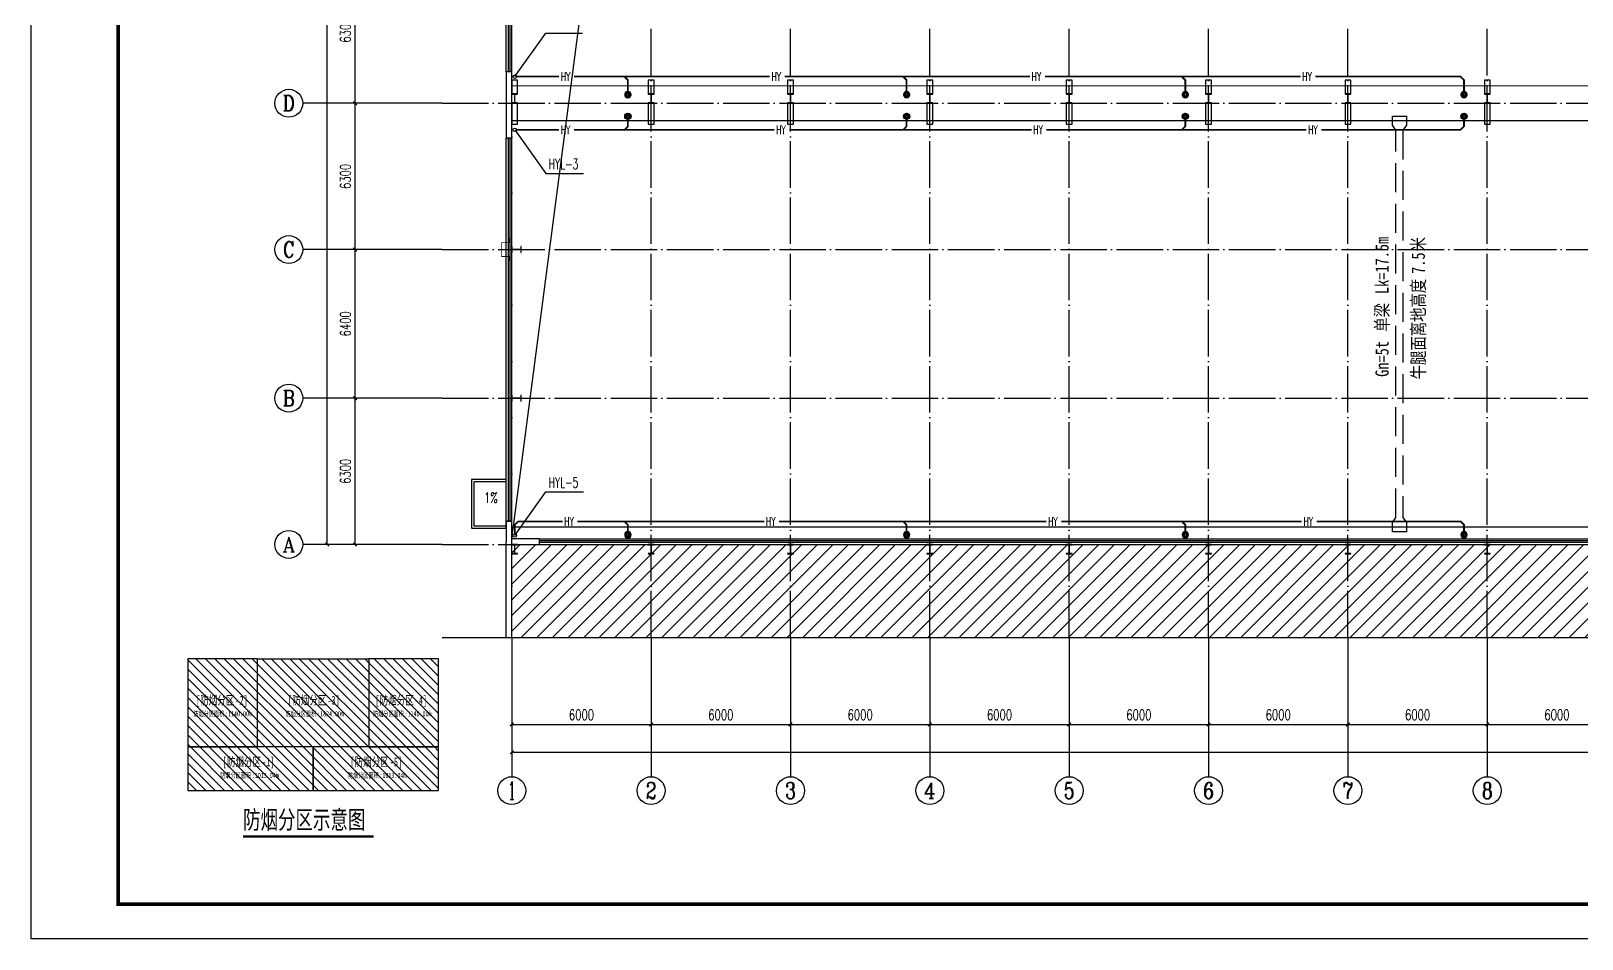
# Model space of a CAD drawing. Extents: x 1635833 to 4277885, y 16914845 to 35313750.
# Drawn here: x 2113224 to 2180002, y 17639164 to 17678264 of the extents above; entities that cross this region are included whole.
import ezdxf
from ezdxf.enums import TextEntityAlignment as Align

# ---------------------------------------------------------------- set-up
doc = ezdxf.new("R2010")
doc.units = 0
doc.header["$LTSCALE"] = 1000
doc.header["$MEASUREMENT"] = 0
doc.linetypes.add('DASH', pattern=[0.35, 0.25, -0.1])
doc.linetypes.add('DOTE', pattern=[2.42, 2, -0.2, 0.02, -0.2])
doc.layers.get('Defpoints').update_dxf_attribs({"color": 250})
for name, color, linetype in [('0 -  屋顶线', 150, 'Continuous'), ('0 - 填充', 251, 'Continuous'), ('00-人防文字', 140, 'Continuous'), ('AXIS_TEXT', 7, 'Continuous'), ('AXIS_外部', 171, 'Continuous'), ('COLUMN', 2, 'Continuous'), ('DIM_SYMB', 165, 'Continuous'), ('DIM_雨水', 3, 'Continuous'), ('DOTE', 8, 'DOTE'), ('PIPE-雨水', 4, 'Continuous'), ('PUB_TEXT', 7, 'Continuous'), ('PUB_WALL', 9, 'Continuous'), ('R-tec-ysd', 1, 'Continuous'), ('TEXT_雨水', 7, 'Continuous'), ('TK', 4, 'Continuous'), ('TWT_TEXT', 7, 'Continuous'), ('VPIPE-雨水', 4, 'Continuous'), ('WALL-PARAPET', 6, 'Continuous'), ('WINDOW', 140, 'Continuous')]:
    doc.layers.add(name, color=color, linetype=linetype)
doc.styles.add('-宋体', font='', dxfattribs={"width": 0.8})
doc.styles.add('_TCH_AXIS', font='COMPLEX', dxfattribs={"bigfont": 'GBCBIG'})
doc.styles.add('_TCH_DIM', font='SIMPLEX', dxfattribs={"bigfont": 'GBCBIG'})
doc.styles.add('_TCH_DIM_T3', font='SIMPLEX', dxfattribs={"width": 0.705882, "bigfont": 'GBCBIG'})
doc.styles.add('_TWT_PIPETEXT', font='COMPLEX', dxfattribs={"width": 0.8, "height": 2.5, "bigfont": 'HZTXT'})
doc.styles.add('_TWT_SERIAL', font='COMPLEX', dxfattribs={"width": 0.8, "height": 3, "bigfont": 'HZTXT'})
doc.styles.add('COMPLEX', font='COMPLEX')
doc.styles.add('HT', font='simhei.ttf', dxfattribs={"width": 0.7})
doc.styles.get('-宋体').set_extended_font_data('SimSun')
doc.dimstyles.new('_TCH_ARCH&&150', dxfattribs={"dimtxt": 446.25, "dimasz": 150, "dimexe": 375, "dimexo": 450, "dimgap": 189.375, "dimtad": 1, "dimdec": 0, "dimzin": 0, "dimdsep": 46, "dimtxsty": '_TCH_DIM_T3', "dimblk": 'ARCHTICK', "dimcen": 0.09, "dimclrt": 7, "dimazin": 2, "dimtfac": 1, "dimtdec": 0, "dimtix": 1, "dimtmove": 2, "dimatfit": 3, "dimfxl": 0, "dimtolj": 1, "dimtzin": 0, "dimarcsym": 0})

# ---------------------------------------------------------------- blocks, each defined once
blk = doc.blocks.new('A$C3ACC4A1C')
at = {"layer": 'COLUMN'}
h = blk.add_hatch(color=256, dxfattribs=at)
h.paths.add_polyline_path([(125, 400), (0, 400), (0, 388), (120, 388), (120, 200), (125, 200)])
h.paths.add_polyline_path([(250, 400), (125, 400), (125, 200), (130, 200), (130, 388), (250, 388)])
h.paths.add_polyline_path([(250, 12), (130, 12), (130, 200), (125, 200), (125, 0), (250, 0)])
h.paths.add_polyline_path([(125, 200), (120, 200), (120, 12), (0, 12), (0, 0), (125, 0)])
blk.add_lwpolyline([(0, 0), (0, 12), (120, 12), (120, 388), (0, 388), (0, 400), (250, 400), (250, 388), (130, 388), (130, 12), (250, 12), (250, 0)], close=True, dxfattribs=at)
blk = doc.blocks.new('ysd')
at = {"layer": 'R-tec-ysd', "lineweight": 25}
for p, q in [((351079, 494502), (351174, 494471)), ((351174, 494452), (351079, 494422)), ((351179, 494489), (351081, 494510)), ((351081, 494414), (351179, 494435)), ((351121, 494579), (351188, 494505)), ((351188, 494419), (351121, 494344)), ((351201, 494518), (351127, 494585)), ((351127, 494339), (351201, 494405)), ((351196, 494625), (351217, 494527)), ((351217, 494396), (351196, 494299)), ((351235, 494532), (351204, 494627)), ((351204, 494297), (351235, 494391)), ((351284, 494627), (351254, 494532)), ((351254, 494391), (351284, 494297)), ((351271, 494527), (351292, 494625)), ((351292, 494299), (351271, 494396)), ((351362, 494585), (351288, 494518)), ((351288, 494405), (351362, 494339)), ((351301, 494505), (351367, 494579)), ((351367, 494344), (351301, 494419)), ((351407, 494510), (351310, 494489)), ((351310, 494435), (351407, 494414)), ((351315, 494471), (351409, 494502)), ((351409, 494422), (351315, 494452))]:
    blk.add_line(p, q, dxfattribs=at)
for radius in [170, 54]:
    blk.add_circle((351244, 494462), radius, dxfattribs=at)
for centre, start, end in [((351170, 494462), 291.63817, 68.36747), ((351180, 494499), 261.63817, 38.36747), ((351180, 494425), 321.63817, 98.36747), ((351207, 494526), 231.63817, 8.36747), ((351207, 494398), 351.63817, 128.36747), ((351244, 494536), 201.63817, 338.36747), ((351244, 494388), 21.63817, 158.36747), ((351281, 494526), 171.63817, 308.36747), ((351281, 494398), 51.63817, 188.36747), ((351308, 494499), 141.63817, 278.36747), ((351308, 494425), 81.63817, 218.36747), ((351318, 494462), 111.63817, 248.36747)]:
    blk.add_arc(centre, 10, start, end, dxfattribs=at)
blk = doc.blocks.new('GeYuanFrame_33122174', base_point=(20.09, 4.53))
at = {"layer": 'TK'}
blk.add_lwpolyline([(20.09, 4.53), (20.09, 598.53), (1071.09, 598.53), (1071.09, 4.53)], close=True, dxfattribs=at)
at = {"layer": 'TK', "const_width": 1}
blk.add_lwpolyline([(45.09, 588.53), (1061.09, 588.53), (1061.09, 14.53), (45.09, 14.53)], close=True, dxfattribs=at)
blk = doc.blocks.new('_ArchTick')
at = {"color": 0, "linetype": 'ByBlock', "const_width": 0.4}
blk.add_lwpolyline([(-0.5, -0.5), (0.5, 0.5)], dxfattribs=at)
blk = doc.blocks.new('*D166')
at = {"layer": 'AXIS_外部', "color": 0, "lineweight": -2}
for p, q in [((2130474, 17662453), (2126799, 17662453)), ((2127174, 17656153), (2127174, 17662453)), ((2130474, 17656153), (2126799, 17656153))]:
    blk.add_line(p, q, dxfattribs=at)
at = {"layer": 'Defpoints', "color": 0}
for p in [(2127174, 17662453), (2130924, 17662453), (2130924, 17656153)]:
    blk.add_point(p, dxfattribs=at)
at = {"layer": 'AXIS_外部', "color": 0, "lineweight": -2, "xscale": 150, "yscale": 150, "zscale": 150}
for p, rotation in [((2127174, 17662453), 90), ((2127174, 17656153), 270)]:
    blk.add_blockref('_ArchTick', p, dxfattribs=dict(at, rotation=rotation))
at = {"layer": 'AXIS_外部', "color": 7, "insert": (2126761, 17659303), "char_height": 446.2, "attachment_point": 5, "rotation": 90, "style": '_TCH_DIM_T3'}
blk.add_mtext('\\A1;6300', dxfattribs=at)
blk = doc.blocks.new('*D167')
at = {"layer": 'AXIS_外部', "color": 0, "lineweight": -2}
for p, q in [((2130474, 17668853), (2126799, 17668853)), ((2127174, 17662453), (2127174, 17668853)), ((2130474, 17662453), (2126799, 17662453))]:
    blk.add_line(p, q, dxfattribs=at)
at = {"layer": 'Defpoints', "color": 0}
for p in [(2127174, 17668853), (2130924, 17668853), (2130924, 17662453)]:
    blk.add_point(p, dxfattribs=at)
at = {"layer": 'AXIS_外部', "color": 0, "lineweight": -2, "xscale": 150, "yscale": 150, "zscale": 150}
for p, rotation in [((2127174, 17668853), 90), ((2127174, 17662453), 270)]:
    blk.add_blockref('_ArchTick', p, dxfattribs=dict(at, rotation=rotation))
at = {"layer": 'AXIS_外部', "color": 7, "insert": (2126761, 17665653), "char_height": 446.2, "attachment_point": 5, "rotation": 90, "style": '_TCH_DIM_T3'}
blk.add_mtext('\\A1;6400', dxfattribs=at)
blk = doc.blocks.new('*D168')
at = {"layer": 'AXIS_外部', "color": 0, "lineweight": -2}
for p, q in [((2130474, 17675153), (2126799, 17675153)), ((2127174, 17668853), (2127174, 17675153)), ((2130474, 17668853), (2126799, 17668853))]:
    blk.add_line(p, q, dxfattribs=at)
at = {"layer": 'Defpoints', "color": 0}
for p in [(2127174, 17675153), (2130924, 17675153), (2130924, 17668853)]:
    blk.add_point(p, dxfattribs=at)
at = {"layer": 'AXIS_外部', "color": 0, "lineweight": -2, "xscale": 150, "yscale": 150, "zscale": 150}
for p, rotation in [((2127174, 17675153), 90), ((2127174, 17668853), 270)]:
    blk.add_blockref('_ArchTick', p, dxfattribs=dict(at, rotation=rotation))
at = {"layer": 'AXIS_外部', "color": 7, "insert": (2126761, 17672003), "char_height": 446.2, "attachment_point": 5, "rotation": 90, "style": '_TCH_DIM_T3'}
blk.add_mtext('\\A1;6300', dxfattribs=at)
blk = doc.blocks.new('*D169')
at = {"layer": 'AXIS_外部', "color": 0, "lineweight": -2}
for p, q in [((2130474, 17681453), (2126799, 17681453)), ((2127174, 17675153), (2127174, 17681453)), ((2130474, 17675153), (2126799, 17675153))]:
    blk.add_line(p, q, dxfattribs=at)
at = {"layer": 'Defpoints', "color": 0}
for p in [(2127174, 17681453), (2130924, 17681453), (2130924, 17675153)]:
    blk.add_point(p, dxfattribs=at)
at = {"layer": 'AXIS_外部', "color": 0, "lineweight": -2, "xscale": 150, "yscale": 150, "zscale": 150}
for p, rotation in [((2127174, 17681453), 90), ((2127174, 17675153), 270)]:
    blk.add_blockref('_ArchTick', p, dxfattribs=dict(at, rotation=rotation))
at = {"layer": 'AXIS_外部', "color": 7, "insert": (2126761, 17678303), "char_height": 446.2, "attachment_point": 5, "rotation": 90, "style": '_TCH_DIM_T3'}
blk.add_mtext('\\A1;6300', dxfattribs=at)
blk = doc.blocks.new('*D176')
at = {"layer": 'AXIS_外部', "color": 0, "lineweight": -2}
for p, q in [((2130474, 17713393), (2125599, 17713393)), ((2125974, 17656153), (2125974, 17713393)), ((2130474, 17656153), (2125599, 17656153))]:
    blk.add_line(p, q, dxfattribs=at)
at = {"layer": 'Defpoints', "color": 0}
for p in [(2125974, 17713393), (2130924, 17713393), (2130924, 17656153)]:
    blk.add_point(p, dxfattribs=at)
at = {"layer": 'AXIS_外部', "color": 0, "lineweight": -2, "xscale": 150, "yscale": 150, "zscale": 150}
for p, rotation in [((2125974, 17713393), 90), ((2125974, 17656153), 270)]:
    blk.add_blockref('_ArchTick', p, dxfattribs=dict(at, rotation=rotation))
at = {"layer": 'AXIS_外部', "color": 7, "insert": (2125561, 17684773), "char_height": 446.2, "attachment_point": 5, "rotation": 90, "style": '_TCH_DIM_T3'}
blk.add_mtext('\\A1;57240', dxfattribs=at)
blk = doc.blocks.new('*D198')
at = {"layer": 'AXIS_外部', "color": 0, "lineweight": -2}
for p, q in [((2133924, 17651703), (2133924, 17648028)), ((2139924, 17651703), (2139924, 17648028)), ((2133924, 17648403), (2139924, 17648403))]:
    blk.add_line(p, q, dxfattribs=at)
at = {"layer": 'Defpoints', "color": 0}
for p in [(2133924, 17652153), (2139924, 17652153), (2139924, 17648403)]:
    blk.add_point(p, dxfattribs=at)
at = {"layer": 'AXIS_外部', "color": 0, "lineweight": -2, "xscale": 150, "yscale": 150, "zscale": 150, "rotation": 180}
blk.add_blockref('_ArchTick', (2133924, 17648403), dxfattribs=at)
at = {"layer": 'AXIS_外部', "color": 0, "lineweight": -2, "xscale": 150, "yscale": 150, "zscale": 150}
blk.add_blockref('_ArchTick', (2139924, 17648403), dxfattribs=at)
at = {"layer": 'AXIS_外部', "color": 7, "insert": (2136924, 17648816), "char_height": 446.2, "attachment_point": 5, "style": '_TCH_DIM_T3'}
blk.add_mtext('\\A1;6000', dxfattribs=at)
blk = doc.blocks.new('*D199')
at = {"layer": 'AXIS_外部', "color": 0, "lineweight": -2}
for p, q in [((2139924, 17651703), (2139924, 17648028)), ((2145924, 17651703), (2145924, 17648028)), ((2139924, 17648403), (2145924, 17648403))]:
    blk.add_line(p, q, dxfattribs=at)
at = {"layer": 'Defpoints', "color": 0}
for p in [(2139924, 17652153), (2145924, 17652153), (2145924, 17648403)]:
    blk.add_point(p, dxfattribs=at)
at = {"layer": 'AXIS_外部', "color": 0, "lineweight": -2, "xscale": 150, "yscale": 150, "zscale": 150, "rotation": 180}
blk.add_blockref('_ArchTick', (2139924, 17648403), dxfattribs=at)
at = {"layer": 'AXIS_外部', "color": 0, "lineweight": -2, "xscale": 150, "yscale": 150, "zscale": 150}
blk.add_blockref('_ArchTick', (2145924, 17648403), dxfattribs=at)
at = {"layer": 'AXIS_外部', "color": 7, "insert": (2142924, 17648816), "char_height": 446.2, "attachment_point": 5, "style": '_TCH_DIM_T3'}
blk.add_mtext('\\A1;6000', dxfattribs=at)
blk = doc.blocks.new('*D200')
at = {"layer": 'AXIS_外部', "color": 0, "lineweight": -2}
for p, q in [((2145924, 17651703), (2145924, 17648028)), ((2151924, 17651703), (2151924, 17648028)), ((2145924, 17648403), (2151924, 17648403))]:
    blk.add_line(p, q, dxfattribs=at)
at = {"layer": 'Defpoints', "color": 0}
for p in [(2145924, 17652153), (2151924, 17652153), (2151924, 17648403)]:
    blk.add_point(p, dxfattribs=at)
at = {"layer": 'AXIS_外部', "color": 0, "lineweight": -2, "xscale": 150, "yscale": 150, "zscale": 150, "rotation": 180}
blk.add_blockref('_ArchTick', (2145924, 17648403), dxfattribs=at)
at = {"layer": 'AXIS_外部', "color": 0, "lineweight": -2, "xscale": 150, "yscale": 150, "zscale": 150}
blk.add_blockref('_ArchTick', (2151924, 17648403), dxfattribs=at)
at = {"layer": 'AXIS_外部', "color": 7, "insert": (2148924, 17648816), "char_height": 446.2, "attachment_point": 5, "style": '_TCH_DIM_T3'}
blk.add_mtext('\\A1;6000', dxfattribs=at)
blk = doc.blocks.new('*D201')
at = {"layer": 'AXIS_外部', "color": 0, "lineweight": -2}
for p, q in [((2151924, 17651703), (2151924, 17648028)), ((2157924, 17651703), (2157924, 17648028)), ((2151924, 17648403), (2157924, 17648403))]:
    blk.add_line(p, q, dxfattribs=at)
at = {"layer": 'Defpoints', "color": 0}
for p in [(2151924, 17652153), (2157924, 17652153), (2157924, 17648403)]:
    blk.add_point(p, dxfattribs=at)
at = {"layer": 'AXIS_外部', "color": 0, "lineweight": -2, "xscale": 150, "yscale": 150, "zscale": 150, "rotation": 180}
blk.add_blockref('_ArchTick', (2151924, 17648403), dxfattribs=at)
at = {"layer": 'AXIS_外部', "color": 0, "lineweight": -2, "xscale": 150, "yscale": 150, "zscale": 150}
blk.add_blockref('_ArchTick', (2157924, 17648403), dxfattribs=at)
at = {"layer": 'AXIS_外部', "color": 7, "insert": (2154924, 17648816), "char_height": 446.2, "attachment_point": 5, "style": '_TCH_DIM_T3'}
blk.add_mtext('\\A1;6000', dxfattribs=at)
blk = doc.blocks.new('*D202')
at = {"layer": 'AXIS_外部', "color": 0, "lineweight": -2}
for p, q in [((2157924, 17651703), (2157924, 17648028)), ((2163924, 17651703), (2163924, 17648028)), ((2157924, 17648403), (2163924, 17648403))]:
    blk.add_line(p, q, dxfattribs=at)
at = {"layer": 'Defpoints', "color": 0}
for p in [(2157924, 17652153), (2163924, 17652153), (2163924, 17648403)]:
    blk.add_point(p, dxfattribs=at)
at = {"layer": 'AXIS_外部', "color": 0, "lineweight": -2, "xscale": 150, "yscale": 150, "zscale": 150, "rotation": 180}
blk.add_blockref('_ArchTick', (2157924, 17648403), dxfattribs=at)
at = {"layer": 'AXIS_外部', "color": 0, "lineweight": -2, "xscale": 150, "yscale": 150, "zscale": 150}
blk.add_blockref('_ArchTick', (2163924, 17648403), dxfattribs=at)
at = {"layer": 'AXIS_外部', "color": 7, "insert": (2160924, 17648816), "char_height": 446.2, "attachment_point": 5, "style": '_TCH_DIM_T3'}
blk.add_mtext('\\A1;6000', dxfattribs=at)
blk = doc.blocks.new('*D203')
at = {"layer": 'AXIS_外部', "color": 0, "lineweight": -2}
for p, q in [((2163924, 17651703), (2163924, 17648028)), ((2169924, 17651703), (2169924, 17648028)), ((2163924, 17648403), (2169924, 17648403))]:
    blk.add_line(p, q, dxfattribs=at)
at = {"layer": 'Defpoints', "color": 0}
for p in [(2163924, 17652153), (2169924, 17652153), (2169924, 17648403)]:
    blk.add_point(p, dxfattribs=at)
at = {"layer": 'AXIS_外部', "color": 0, "lineweight": -2, "xscale": 150, "yscale": 150, "zscale": 150, "rotation": 180}
blk.add_blockref('_ArchTick', (2163924, 17648403), dxfattribs=at)
at = {"layer": 'AXIS_外部', "color": 0, "lineweight": -2, "xscale": 150, "yscale": 150, "zscale": 150}
blk.add_blockref('_ArchTick', (2169924, 17648403), dxfattribs=at)
at = {"layer": 'AXIS_外部', "color": 7, "insert": (2166924, 17648816), "char_height": 446.2, "attachment_point": 5, "style": '_TCH_DIM_T3'}
blk.add_mtext('\\A1;6000', dxfattribs=at)
blk = doc.blocks.new('*D204')
at = {"layer": 'AXIS_外部', "color": 0, "lineweight": -2}
for p, q in [((2169924, 17651703), (2169924, 17648028)), ((2175924, 17651703), (2175924, 17648028)), ((2169924, 17648403), (2175924, 17648403))]:
    blk.add_line(p, q, dxfattribs=at)
at = {"layer": 'Defpoints', "color": 0}
for p in [(2169924, 17652153), (2175924, 17652153), (2175924, 17648403)]:
    blk.add_point(p, dxfattribs=at)
at = {"layer": 'AXIS_外部', "color": 0, "lineweight": -2, "xscale": 150, "yscale": 150, "zscale": 150, "rotation": 180}
blk.add_blockref('_ArchTick', (2169924, 17648403), dxfattribs=at)
at = {"layer": 'AXIS_外部', "color": 0, "lineweight": -2, "xscale": 150, "yscale": 150, "zscale": 150}
blk.add_blockref('_ArchTick', (2175924, 17648403), dxfattribs=at)
at = {"layer": 'AXIS_外部', "color": 7, "insert": (2172924, 17648816), "char_height": 446.2, "attachment_point": 5, "style": '_TCH_DIM_T3'}
blk.add_mtext('\\A1;6000', dxfattribs=at)
blk = doc.blocks.new('*D205')
at = {"layer": 'AXIS_外部', "color": 0, "lineweight": -2}
for p, q in [((2175924, 17651703), (2175924, 17648028)), ((2181924, 17651703), (2181924, 17648028)), ((2175924, 17648403), (2181924, 17648403))]:
    blk.add_line(p, q, dxfattribs=at)
at = {"layer": 'Defpoints', "color": 0}
for p in [(2175924, 17652153), (2181924, 17652153), (2181924, 17648403)]:
    blk.add_point(p, dxfattribs=at)
at = {"layer": 'AXIS_外部', "color": 0, "lineweight": -2, "xscale": 150, "yscale": 150, "zscale": 150, "rotation": 180}
blk.add_blockref('_ArchTick', (2175924, 17648403), dxfattribs=at)
at = {"layer": 'AXIS_外部', "color": 0, "lineweight": -2, "xscale": 150, "yscale": 150, "zscale": 150}
blk.add_blockref('_ArchTick', (2181924, 17648403), dxfattribs=at)
at = {"layer": 'AXIS_外部', "color": 7, "insert": (2178924, 17648816), "char_height": 446.2, "attachment_point": 5, "style": '_TCH_DIM_T3'}
blk.add_mtext('\\A1;6000', dxfattribs=at)
blk = doc.blocks.new('*D216')
at = {"layer": 'AXIS_外部', "color": 0, "lineweight": -2}
for p, q in [((2133924, 17651703), (2133924, 17646828)), ((2241924, 17651703), (2241924, 17646828)), ((2133924, 17647203), (2241924, 17647203))]:
    blk.add_line(p, q, dxfattribs=at)
at = {"layer": 'Defpoints', "color": 0}
for p in [(2133924, 17652153), (2241924, 17652153), (2241924, 17647203)]:
    blk.add_point(p, dxfattribs=at)
at = {"layer": 'AXIS_外部', "color": 0, "lineweight": -2, "xscale": 150, "yscale": 150, "zscale": 150, "rotation": 180}
blk.add_blockref('_ArchTick', (2133924, 17647203), dxfattribs=at)
at = {"layer": 'AXIS_外部', "color": 0, "lineweight": -2, "xscale": 150, "yscale": 150, "zscale": 150}
blk.add_blockref('_ArchTick', (2241924, 17647203), dxfattribs=at)
at = {"layer": 'AXIS_外部', "color": 7, "insert": (2187924, 17647616), "char_height": 446.2, "attachment_point": 5, "style": '_TCH_DIM_T3'}
blk.add_mtext('\\A1;108000', dxfattribs=at)
blk = doc.blocks.new('$WINLIB2D$00000001')
for p, q in [((-0.5, 0.5), (0.5, 0.5)), ((-0.5, 0.5), (-0.5, -0.5)), ((0.5, -0.5), (0.5, 0.5)), ((0.5, 0.16667), (-0.5, 0.16667)), ((0.5, -0.16667), (-0.5, -0.16667)), ((-0.5, -0.5), (0.5, -0.5))]:
    blk.add_line(p, q)
blk = doc.blocks.new('_AXISO')
blk.add_circle((0, 0), 0.5)
at = {"layer": 'AXIS_TEXT', "style": 'COMPLEX', "width": 1.041667}
blk.add_attdef('A', text='', height=0.56, dxfattribs=at).set_placement((-0.25, -0.28), (0.25, -0.28), align=Align.FIT)

msp = doc.modelspace()

# ---------------------------------------------------------------- hatches: boundary and pattern name
h = msp.add_hatch()
h.set_pattern_fill('ANSI31', color=250, scale=300, style=0)
h.set_pattern_definition([(45, (53131.6, -1230649.84), (-336.759605, 336.759605), [])])
h.paths.add_polyline_path([(2241923.512, 17656153.384), (2133923.512, 17656153.384), (2133923.512, 17652153.384), (2187810.05, 17652153.384), (2187886.484, 17652363.384), (2187960.541, 17651943.384), (2188035.05, 17652153.384), (2241923.512, 17652153.384)])
h.paths.add_polyline_path([(2186716.34, 17653731.348), (2187472.416, 17653731.348), (2187472.416, 17654978.816), (2186716.34, 17654978.816)], flags=24)
h.paths.add_polyline_path([(2185342.986, 17653707.614), (2187144.505, 17653707.614), (2187144.505, 17655029.133), (2185342.986, 17655029.133)], flags=24)
h.paths.add_polyline_path([(2184334.568, 17653731.348), (2185771.15, 17653731.348), (2185771.15, 17654978.816), (2184334.568, 17654978.816)], flags=24)
h.paths.add_polyline_path([(2182956.467, 17653691.474), (2184767.479, 17653691.474), (2184767.479, 17655041.474), (2182956.467, 17655041.474)], flags=24)
at = {"layer": '0 - 填充'}
h = msp.add_hatch(dxfattribs=at)
h.set_pattern_fill('ANSI31', color=256, scale=180, angle=-90, style=0)
h.set_pattern_definition([(315, (0, 0), (202.0557627, 202.0557627), [])])
h.paths.add_polyline_path([(2122973.22, 17651234.988), (2119973.22, 17651234.988), (2119973.22, 17647434.988), (2122973.22, 17647434.988)])
h.paths.add_polyline_path([(2127773.22, 17651234.988), (2122973.22, 17651234.988), (2122973.22, 17647434.988), (2127773.22, 17647434.988)])
h.paths.add_polyline_path([(2130773.22, 17651234.988), (2127773.22, 17651234.988), (2127773.22, 17647434.988), (2130773.22, 17647434.988)])
h.paths.add_polyline_path([(2130772.721, 17647434.988), (2127773.22, 17647434.988), (2125373.22, 17647434.988), (2125373.22, 17645558.988), (2130772.72, 17645558.988)])
h.paths.add_polyline_path([(2125373.22, 17647434.988), (2122973.22, 17647434.988), (2119973.22, 17647434.988), (2119973.22, 17645558.988), (2125373.22, 17645558.988)])
h.paths.add_polyline_path([(2121899.961, 17649094.024), (2122702.282, 17649094.024), (2122702.282, 17649799.72), (2121899.961, 17649799.72)], flags=24)
h.paths.add_polyline_path([(2120379.286, 17649070.817), (2122143.632, 17649070.817), (2122143.632, 17649827.147), (2120379.286, 17649827.147)], flags=24)
h.paths.add_polyline_path([(2120198.695, 17649094.024), (2120622.957, 17649094.024), (2120622.957, 17649799.72), (2120198.695, 17649799.72)], flags=24)
h.paths.add_polyline_path([(2122571.426, 17648871.863), (2122683.198, 17648871.863), (2122683.198, 17649037.053), (2122571.426, 17649037.053)], flags=24)
h.paths.add_polyline_path([(2121521.236, 17648691.167), (2122655.919, 17648691.167), (2122655.919, 17649032.939), (2121521.236, 17649032.939)], flags=24)
h.paths.add_polyline_path([(2120141.552, 17648638.319), (2121653.831, 17648638.319), (2121653.831, 17649092.116), (2120141.552, 17649092.116)], flags=24)
h.paths.add_polyline_path([(2125862.024, 17649094.024), (2126664.345, 17649094.024), (2126664.345, 17649799.72), (2125862.024, 17649799.72)], flags=24)
h.paths.add_polyline_path([(2124341.349, 17649070.817), (2126105.695, 17649070.817), (2126105.695, 17649827.147), (2124341.349, 17649827.147)], flags=24)
h.paths.add_polyline_path([(2124160.758, 17649094.024), (2124585.02, 17649094.024), (2124585.02, 17649799.72), (2124160.758, 17649799.72)], flags=24)
h.paths.add_polyline_path([(2126533.489, 17648871.863), (2126645.261, 17648871.863), (2126645.261, 17649037.053), (2126533.489, 17649037.053)], flags=24)
h.paths.add_polyline_path([(2125483.299, 17648691.167), (2126617.982, 17648691.167), (2126617.982, 17649032.939), (2125483.299, 17649032.939)], flags=24)
h.paths.add_polyline_path([(2124103.615, 17648638.319), (2125615.894, 17648638.319), (2125615.894, 17649092.116), (2124103.615, 17649092.116)], flags=24)
h.paths.add_polyline_path([(2129629.502, 17649094.024), (2130431.822, 17649094.024), (2130431.822, 17649799.72), (2129629.502, 17649799.72)], flags=24)
h.paths.add_polyline_path([(2128108.827, 17649070.817), (2129873.173, 17649070.817), (2129873.173, 17649827.147), (2128108.827, 17649827.147)], flags=24)
h.paths.add_polyline_path([(2127928.236, 17649094.024), (2128352.497, 17649094.024), (2128352.497, 17649799.72), (2127928.236, 17649799.72)], flags=24)
h.paths.add_polyline_path([(2130300.966, 17648871.863), (2130412.738, 17648871.863), (2130412.738, 17649037.053), (2130300.966, 17649037.053)], flags=24)
h.paths.add_polyline_path([(2129250.776, 17648691.167), (2130385.46, 17648691.167), (2130385.46, 17649032.939), (2129250.776, 17649032.939)], flags=24)
h.paths.add_polyline_path([(2127871.093, 17648638.319), (2129383.371, 17648638.319), (2129383.371, 17649092.116), (2127871.093, 17649092.116)], flags=24)
h.paths.add_polyline_path([(2128547.999, 17646441.807), (2129350.32, 17646441.807), (2129350.32, 17647147.504), (2128547.999, 17647147.504)], flags=24)
h.paths.add_polyline_path([(2127027.324, 17646418.601), (2128791.67, 17646418.601), (2128791.67, 17647174.93), (2127027.324, 17647174.93)], flags=24)
h.paths.add_polyline_path([(2126846.733, 17646441.807), (2127270.995, 17646441.807), (2127270.995, 17647147.504), (2126846.733, 17647147.504)], flags=24)
h.paths.add_polyline_path([(2129219.464, 17646219.646), (2129331.236, 17646219.646), (2129331.236, 17646384.836), (2129219.464, 17646384.836)], flags=24)
h.paths.add_polyline_path([(2128169.274, 17646038.95), (2129303.957, 17646038.95), (2129303.957, 17646380.722), (2128169.274, 17646380.722)], flags=24)
h.paths.add_polyline_path([(2126789.59, 17645986.102), (2128301.869, 17645986.102), (2128301.869, 17646439.9), (2126789.59, 17646439.9)], flags=24)
h.paths.add_polyline_path([(2123054.565, 17646441.807), (2123856.885, 17646441.807), (2123856.885, 17647147.504), (2123054.565, 17647147.504)], flags=24)
h.paths.add_polyline_path([(2121533.89, 17646418.601), (2123298.236, 17646418.601), (2123298.236, 17647174.93), (2121533.89, 17647174.93)], flags=24)
h.paths.add_polyline_path([(2121353.299, 17646441.807), (2121777.561, 17646441.807), (2121777.561, 17647147.504), (2121353.299, 17647147.504)], flags=24)
h.paths.add_polyline_path([(2123726.029, 17646219.646), (2123837.801, 17646219.646), (2123837.801, 17646384.836), (2123726.029, 17646384.836)], flags=24)
h.paths.add_polyline_path([(2122675.839, 17646038.95), (2123810.523, 17646038.95), (2123810.523, 17646380.722), (2122675.839, 17646380.722)], flags=24)
h.paths.add_polyline_path([(2121296.156, 17645986.102), (2122808.434, 17645986.102), (2122808.434, 17646439.899), (2121296.156, 17646439.899)], flags=24)
at = {"layer": 'PIPE-雨水', "linetype": 'Continuous'}
for points in [[(2174773.512, 17676299.453), (2174800.029, 17676325.969), (2174789.045, 17676336.953)], [(2174773.512, 17676299.453), (2174773.512, 17676336.953), (2174789.045, 17676336.953)], [(2138923.512, 17676149.453), (2138950.029, 17676175.969), (2138961.012, 17676164.986)], [(2138923.512, 17676149.453), (2138961.012, 17676149.453), (2138961.012, 17676164.986)], [(2150923.512, 17676149.453), (2150950.029, 17676175.969), (2150961.012, 17676164.986)], [(2150923.512, 17676149.453), (2150961.012, 17676149.453), (2150961.012, 17676164.986)], [(2162923.512, 17676149.453), (2162950.029, 17676175.969), (2162961.012, 17676164.986)], [(2162923.512, 17676149.453), (2162961.012, 17676149.453), (2162961.012, 17676164.986)], [(2174923.512, 17676149.453), (2174950.029, 17676175.969), (2174961.012, 17676164.986)], [(2174923.512, 17676149.453), (2174961.012, 17676149.453), (2174961.012, 17676164.986)], [(2138923.512, 17674157.315), (2138961.012, 17674157.315), (2138961.012, 17674141.782)], [(2138923.512, 17674157.315), (2138950.029, 17674130.799), (2138961.012, 17674141.782)], [(2150923.512, 17674157.315), (2150961.012, 17674157.315), (2150961.012, 17674141.782)], [(2150923.512, 17674157.315), (2150950.029, 17674130.799), (2150961.012, 17674141.782)], [(2162923.512, 17674157.315), (2162961.012, 17674157.315), (2162961.012, 17674141.782)], [(2162923.512, 17674157.315), (2162950.029, 17674130.799), (2162961.012, 17674141.782)], [(2174773.512, 17674007.315), (2174800.029, 17673980.799), (2174789.045, 17673969.815)], [(2174773.512, 17674007.315), (2174773.512, 17673969.815), (2174789.045, 17673969.815)], [(2174923.512, 17674157.315), (2174961.012, 17674157.315), (2174961.012, 17674141.782)], [(2174923.512, 17674157.315), (2174950.029, 17674130.799), (2174961.012, 17674141.782)], [(2134056.186, 17656997.402), (2134029.67, 17657023.919), (2134018.686, 17657012.935)], [(2134056.186, 17656997.402), (2134018.686, 17656997.402), (2134018.686, 17657012.935)], [(2134206.186, 17657147.402), (2134179.67, 17657173.919), (2134190.653, 17657184.902)], [(2134206.186, 17657147.402), (2134206.186, 17657184.902), (2134190.653, 17657184.902)], [(2138923.512, 17656997.402), (2138950.029, 17657023.919), (2138961.012, 17657012.935)], [(2138923.512, 17656997.402), (2138961.012, 17656997.402), (2138961.012, 17657012.935)], [(2150923.512, 17656997.402), (2150950.029, 17657023.919), (2150961.012, 17657012.935)], [(2150923.512, 17656997.402), (2150961.012, 17656997.402), (2150961.012, 17657012.935)], [(2162923.512, 17656997.402), (2162950.029, 17657023.919), (2162961.012, 17657012.935)], [(2162923.512, 17656997.402), (2162961.012, 17656997.402), (2162961.012, 17657012.935)], [(2174773.512, 17657147.402), (2174800.029, 17657173.919), (2174789.045, 17657184.902)], [(2174773.512, 17657147.402), (2174773.512, 17657184.902), (2174789.045, 17657184.902)], [(2174923.512, 17656997.402), (2174950.029, 17657023.919), (2174961.012, 17657012.935)], [(2174923.512, 17656997.402), (2174961.012, 17656997.402), (2174961.012, 17657012.935)]]:
    msp.add_hatch(color=256, dxfattribs=at).paths.add_polyline_path(points)

# ---------------------------------------------------------------- linework, layer by layer
at = {"color": 8, "linetype": 'DASH', "ltscale": 5}
msp.add_lwpolyline([(2171992.729, 17673987.733), (2171842.729, 17674203.384), (2171842.729, 17674603.384), (2172442.729, 17674603.384), (2172442.729, 17674203.384), (2172292.729, 17673987.733), (2172292.729, 17657319.035), (2172442.729, 17657103.384), (2172442.729, 17656703.384), (2171842.729, 17656703.384), (2171842.729, 17657103.384), (2171992.729, 17657319.035)], close=True, dxfattribs=at)
at = {"const_width": 30}
msp.add_lwpolyline([(2133803.512, 17668353.384), (2133803.512, 17668553.384), (2133483.512, 17668553.384), (2133483.512, 17669153.384), (2133803.512, 17669153.384), (2133803.512, 17669353.384)], dxfattribs=at)
for points in [[(2119973.22, 17647434.988), (2122973.22, 17647434.988), (2122973.22, 17651234.988), (2119973.22, 17651234.988)], [(2127773.22, 17647434.988), (2122973.22, 17647434.988), (2122973.22, 17651234.988), (2127773.22, 17651234.988)], [(2127773.22, 17647434.988), (2130773.22, 17647434.988), (2130773.22, 17651234.988), (2127773.22, 17651234.988)], [(2119973.22, 17645558.988), (2125373.22, 17645558.988), (2125373.22, 17647434.988), (2119973.22, 17647434.988)], [(2125373.22, 17645558.988), (2130772.72, 17645558.988), (2130772.721, 17647434.988), (2125373.22, 17647434.988)]]:
    msp.add_lwpolyline(points, close=True)
at = {"layer": '0 -  屋顶线'}
for points in [[(2132183.512, 17658953.384), (2132183.512, 17656853.384), (2133683.512, 17656853.384), (2133683.512, 17658953.384)], [(2132283.512, 17658853.384), (2132283.512, 17656953.384), (2133683.512, 17656953.384), (2133683.512, 17658853.384)]]:
    msp.add_lwpolyline(points, close=True, dxfattribs=at)
at = {"layer": 'AXIS_外部'}
for p, q in [((2130923.512, 17675153.384), (2124923.512, 17675153.384)), ((2130923.512, 17668853.384), (2124923.512, 17668853.384)), ((2130923.512, 17662453.384), (2124923.512, 17662453.384)), ((2130923.512, 17656153.384), (2124923.512, 17656153.384)), ((2133923.512, 17652153.384), (2133923.512, 17646153.384)), ((2139923.512, 17652153.384), (2139923.512, 17646153.384)), ((2145923.512, 17652153.384), (2145923.512, 17646153.384)), ((2151923.512, 17652153.384), (2151923.512, 17646153.384)), ((2157923.512, 17652153.384), (2157923.512, 17646153.384)), ((2163923.512, 17652153.384), (2163923.512, 17646153.384)), ((2169923.512, 17652153.384), (2169923.512, 17646153.384)), ((2175923.512, 17652153.384), (2175923.512, 17646153.384))]:
    msp.add_line(p, q, dxfattribs=at)
at = {"layer": 'DIM_SYMB'}
msp.add_lwpolyline([(2133466.321, 17657788.76, 0, 0, 0), (2132938.144, 17657788.76, 120, 0, 0), (2132488.144, 17657788.76, 0, 0, 0)], format="xyseb", dxfattribs=at)
at = {"layer": 'DIM_SYMB', "color": 150}
msp.add_lwpolyline([(2130923.512, 17652153.384), (2187810.05, 17652153.384), (2187886.484, 17652363.384), (2187960.541, 17651943.384), (2188035.05, 17652153.384), (2244923.512, 17652153.384)], dxfattribs=at)
at = {"layer": 'DIM_SYMB', "const_width": 105}
msp.add_lwpolyline([(2122352.365, 17643573.558), (2127974.074, 17643573.558)], dxfattribs=at)
at = {"layer": 'DIM_雨水'}
for p, q in [((2134056.186, 17676299.453), (2135390.378, 17678173.604)), ((2135390.378, 17678173.604), (2136964.814, 17678173.604)), ((2134056.186, 17674007.315), (2135390.378, 17672133.164)), ((2135390.378, 17672133.164), (2137017.152, 17672133.164)), ((2134056.186, 17656539.453), (2135390.378, 17658413.604)), ((2135390.378, 17658413.604), (2137017.152, 17658413.604))]:
    msp.add_line(p, q, dxfattribs=at)
at = {"layer": 'DOTE'}
for p, q in [((2133923.512, 17652153.384), (2133923.512, 17716153.384)), ((2139923.512, 17652153.384), (2139923.512, 17716153.384)), ((2145923.512, 17652153.384), (2145923.512, 17716153.384)), ((2151923.512, 17652153.384), (2151923.512, 17716153.384)), ((2157923.512, 17652153.384), (2157923.512, 17716153.384)), ((2163923.512, 17652153.384), (2163923.512, 17716153.384)), ((2169923.512, 17652153.384), (2169923.512, 17716153.384)), ((2175923.512, 17652153.384), (2175923.512, 17716153.384)), ((2130923.512, 17675153.384), (2244923.512, 17675153.384)), ((2130923.512, 17668853.384), (2244923.512, 17668853.384)), ((2130923.512, 17662453.384), (2244923.512, 17662453.384)), ((2130923.512, 17656153.384), (2244923.512, 17656153.384))]:
    msp.add_line(p, q, dxfattribs=at)
at = {"layer": 'PIPE-雨水', "linetype": 'Continuous', "ltscale": 1.5, "const_width": 75}
for points in [[(2134131.186, 17676299.453), (2135957.775, 17676299.453)], [(2136599.204, 17676299.453), (2138773.512, 17676299.453)], [(2138923.512, 17676149.453), (2138773.512, 17676299.453)], [(2138773.512, 17676299.453), (2145026.311, 17676299.453)], [(2145667.739, 17676299.453), (2150773.512, 17676299.453)], [(2150923.512, 17676149.453), (2150773.512, 17676299.453)], [(2150773.512, 17676299.453), (2156232.945, 17676299.453)], [(2156874.374, 17676299.453), (2162773.512, 17676299.453)], [(2162923.512, 17676149.453), (2162773.512, 17676299.453)], [(2162773.512, 17676299.453), (2167884.546, 17676299.453)], [(2168525.974, 17676299.453), (2174773.512, 17676299.453)], [(2174923.512, 17676149.453), (2174773.512, 17676299.453)], [(2138923.512, 17676149.453), (2138923.512, 17675662.49)], [(2150923.512, 17676149.453), (2150923.512, 17675662.49)], [(2162923.512, 17676149.453), (2162923.512, 17675662.49)], [(2174923.512, 17676149.453), (2174923.512, 17675662.49)], [(2138923.512, 17674157.315), (2138923.512, 17674449.894)], [(2150923.512, 17674157.315), (2150923.512, 17674449.894)], [(2162923.512, 17674157.315), (2162923.512, 17674449.894)], [(2174923.512, 17674157.315), (2174923.512, 17674449.894)], [(2134131.186, 17674007.315), (2135957.775, 17674007.315)], [(2136599.204, 17674007.315), (2138773.512, 17674007.315)], [(2138923.512, 17674157.315), (2138773.512, 17674007.315)], [(2138773.512, 17674007.315), (2145231.676, 17674007.315)], [(2145873.104, 17674007.315), (2150773.512, 17674007.315)], [(2150923.512, 17674157.315), (2150773.512, 17674007.315)], [(2150773.512, 17674007.315), (2156303.348, 17674007.315)], [(2156944.777, 17674007.315), (2162773.512, 17674007.315)], [(2162923.512, 17674157.315), (2162773.512, 17674007.315)], [(2162773.512, 17674007.315), (2168140.615, 17674007.315)], [(2168782.044, 17674007.315), (2174773.512, 17674007.315)], [(2174923.512, 17674157.315), (2174773.512, 17674007.315)], [(2134206.186, 17657147.402), (2134056.186, 17656997.402)], [(2134056.186, 17656614.453), (2134056.186, 17656997.402)], [(2134206.186, 17657147.402), (2136110.917, 17657147.402)], [(2136752.345, 17657147.402), (2138773.512, 17657147.402)], [(2138923.512, 17656997.402), (2138773.512, 17657147.402)], [(2138773.512, 17657147.402), (2144793.446, 17657147.402)], [(2138923.512, 17656997.402), (2138923.512, 17656702.49)], [(2145434.874, 17657147.402), (2150773.512, 17657147.402)], [(2150923.512, 17656997.402), (2150773.512, 17657147.402)], [(2150773.512, 17657147.402), (2156938.409, 17657147.402)], [(2150923.512, 17656997.402), (2150923.512, 17656702.49)], [(2157579.837, 17657147.402), (2162773.512, 17657147.402)], [(2162923.512, 17656997.402), (2162773.512, 17657147.402)], [(2162773.512, 17657147.402), (2167939.04, 17657147.402)], [(2162923.512, 17656997.402), (2162923.512, 17656702.49)], [(2168580.468, 17657147.402), (2174773.512, 17657147.402)], [(2174923.512, 17656997.402), (2174773.512, 17657147.402)], [(2174923.512, 17656997.402), (2174923.512, 17656702.49)]]:
    msp.add_lwpolyline(points, dxfattribs=at)
at = {"layer": 'PUB_WALL', "color": 2}
for points in [[(2133923.512, 17675553.384), (2134173.512, 17675553.384), (2134173.512, 17676153.384), (2133923.512, 17676153.384)], [(2139798.512, 17675553.384), (2140048.512, 17675553.384), (2140048.512, 17676153.384), (2139798.512, 17676153.384)], [(2145798.512, 17675553.384), (2146048.512, 17675553.384), (2146048.512, 17676153.384), (2145798.512, 17676153.384)], [(2151798.512, 17675553.384), (2152048.512, 17675553.384), (2152048.512, 17676153.384), (2151798.512, 17676153.384)], [(2157798.512, 17675553.384), (2158048.512, 17675553.384), (2158048.512, 17676153.384), (2157798.512, 17676153.384)], [(2163798.512, 17675553.384), (2164048.512, 17675553.384), (2164048.512, 17676153.384), (2163798.512, 17676153.384)], [(2169798.512, 17675553.384), (2170048.512, 17675553.384), (2170048.512, 17676153.384), (2169798.512, 17676153.384)], [(2175798.512, 17675553.384), (2176048.512, 17675553.384), (2176048.512, 17676153.384), (2175798.512, 17676153.384)], [(2133923.512, 17674253.384), (2134173.512, 17674253.384), (2134173.512, 17675153.384), (2133923.512, 17675153.384)], [(2139798.512, 17674253.384), (2140048.512, 17674253.384), (2140048.512, 17675153.384), (2139798.512, 17675153.384)], [(2145798.512, 17674253.384), (2146048.512, 17674253.384), (2146048.512, 17675153.384), (2145798.512, 17675153.384)], [(2151798.512, 17674253.384), (2152048.512, 17674253.384), (2152048.512, 17675153.384), (2151798.512, 17675153.384)], [(2157798.512, 17674253.384), (2158048.512, 17674253.384), (2158048.512, 17675153.384), (2157798.512, 17675153.384)], [(2163798.512, 17674253.384), (2164048.512, 17674253.384), (2164048.512, 17675153.384), (2163798.512, 17675153.384)], [(2169798.512, 17674253.384), (2170048.512, 17674253.384), (2170048.512, 17675153.384), (2169798.512, 17675153.384)], [(2175798.512, 17674253.384), (2176048.512, 17674253.384), (2176048.512, 17675153.384), (2175798.512, 17675153.384)]]:
    msp.add_lwpolyline(points, close=True, dxfattribs=at)
at = {"layer": 'VPIPE-雨水', "linetype": 'Continuous'}
for centre in [(2134056.186, 17676299.453), (2134056.186, 17674007.315), (2134056.186, 17656539.453)]:
    msp.add_circle(centre, 75, dxfattribs=at)
at = {"layer": 'WALL-PARAPET'}
for p, q in [((2133923.512, 17676503.384), (2133683.512, 17676503.384)), ((2133683.512, 17676503.384), (2133683.512, 17673653.384)), ((2133923.512, 17673653.384), (2133923.512, 17676503.384)), ((2133683.512, 17673653.384), (2133923.512, 17673653.384)), ((2133923.512, 17657153.384), (2133683.512, 17657153.384)), ((2133683.512, 17657153.384), (2133683.512, 17656273.384)), ((2133923.512, 17656393.384), (2133923.512, 17657153.384)), ((2133683.512, 17652153.384), (2133683.512, 17656273.384)), ((2135123.512, 17656393.384), (2133923.512, 17656393.384)), ((2135123.512, 17656153.384), (2135123.512, 17656393.384)), ((2133923.512, 17656153.384), (2135123.512, 17656153.384)), ((2133923.512, 17652153.384), (2133923.512, 17656153.384)), ((2133683.512, 17652153.384), (2133923.512, 17652153.384))]:
    msp.add_line(p, q, dxfattribs=at)
at = {"layer": 'WINDOW', "color": 8}
msp.add_lwpolyline([(2133923.512, 17656393.384), (2140728.236, 17708431.381), (2241923.512, 17713147.384)], dxfattribs=at)
at = {"layer": 'WINDOW', "color": 8, "linetype": 'DASH', "ltscale": 4, "const_width": 50}
for points in [[(2133923.512, 17675903.384), (2241923.512, 17675903.384)], [(2133923.512, 17674403.384), (2241923.512, 17674403.384)], [(2133923.512, 17656903.384), (2241923.512, 17656903.384)]]:
    msp.add_lwpolyline(points, dxfattribs=at)

# ---------------------------------------------------------------- block references
at = {"xscale": 150, "yscale": 150, "zscale": 150}
msp.add_blockref('GeYuanFrame_33122174', (2113223.512, 17639164.017), dxfattribs=at)
at = {"layer": 'AXIS_外部'}
ref = msp.add_blockref('_AXISO', (2124323.512, 17675153.384), dxfattribs=dict(at, xscale=1200, yscale=1200, zscale=1200))
ref.add_attrib('A', 'D', dxfattribs={"layer": 'AXIS_TEXT', "height": 652.886, "style": '_TCH_AXIS'}).set_placement((2124059.249, 17674826.941), (2124587.776, 17674826.941), align=Align.FIT)
ref = msp.add_blockref('_AXISO', (2124323.512, 17668853.384), dxfattribs=dict(at, xscale=1200, yscale=1200, zscale=1200))
ref.add_attrib('A', 'C', dxfattribs={"layer": 'AXIS_TEXT', "height": 683.536, "style": '_TCH_AXIS'}).set_placement((2124079.392, 17668511.616), (2124567.632, 17668511.616), align=Align.FIT)
ref = msp.add_blockref('_AXISO', (2124323.512, 17662453.384), dxfattribs=dict(at, xscale=1200, yscale=1200, zscale=1200))
ref.add_attrib('A', 'B', dxfattribs={"layer": 'AXIS_TEXT', "height": 652.886, "style": '_TCH_AXIS'}).set_placement((2124059.249, 17662126.941), (2124587.776, 17662126.941), align=Align.FIT)
ref = msp.add_blockref('_AXISO', (2124323.512, 17656153.384), dxfattribs=dict(at, xscale=1200, yscale=1200, zscale=1200))
ref.add_attrib('A', 'A', dxfattribs={"layer": 'AXIS_TEXT', "height": 637.776, "style": '_TCH_AXIS'}).set_placement((2124050.18, 17655834.496), (2124596.845, 17655834.496), align=Align.FIT)
ref = msp.add_blockref('_AXISO', (2133923.512, 17645553.384), dxfattribs=dict(at, xscale=1200, yscale=1200, zscale=1200))
ref.add_attrib('A', '1', dxfattribs={"layer": 'AXIS_TEXT', "height": 772.082, "style": '_TCH_AXIS'}).set_placement((2133758.066, 17645167.343), (2134088.958, 17645167.343), align=Align.FIT)
ref = msp.add_blockref('_AXISO', (2139923.512, 17645553.384), dxfattribs=dict(at, xscale=1200, yscale=1200, zscale=1200))
ref.add_attrib('A', '2', dxfattribs={"layer": 'AXIS_TEXT', "height": 698.922, "style": '_TCH_AXIS'}).set_placement((2139690.538, 17645203.923), (2140156.486, 17645203.923), align=Align.FIT)
ref = msp.add_blockref('_AXISO', (2145923.512, 17645553.384), dxfattribs=dict(at, xscale=1200, yscale=1200, zscale=1200))
ref.add_attrib('A', '3', dxfattribs={"layer": 'AXIS_TEXT', "height": 698.922, "style": '_TCH_AXIS'}).set_placement((2145690.538, 17645203.923), (2146156.486, 17645203.923), align=Align.FIT)
ref = msp.add_blockref('_AXISO', (2151923.512, 17645553.384), dxfattribs=dict(at, xscale=1200, yscale=1200, zscale=1200))
ref.add_attrib('A', '4', dxfattribs={"layer": 'AXIS_TEXT', "height": 668.163, "style": '_TCH_AXIS'}).set_placement((2151668.974, 17645219.303), (2152178.051, 17645219.303), align=Align.FIT)
ref = msp.add_blockref('_AXISO', (2157923.512, 17645553.384), dxfattribs=dict(at, xscale=1200, yscale=1200, zscale=1200))
ref.add_attrib('A', '5', dxfattribs={"layer": 'AXIS_TEXT', "height": 698.922, "style": '_TCH_AXIS'}).set_placement((2157690.538, 17645203.923), (2158156.486, 17645203.923), align=Align.FIT)
ref = msp.add_blockref('_AXISO', (2163923.512, 17645553.384), dxfattribs=dict(at, xscale=1200, yscale=1200, zscale=1200))
ref.add_attrib('A', '6', dxfattribs={"layer": 'AXIS_TEXT', "height": 698.922, "style": '_TCH_AXIS'}).set_placement((2163690.538, 17645203.923), (2164156.486, 17645203.923), align=Align.FIT)
ref = msp.add_blockref('_AXISO', (2169923.512, 17645553.384), dxfattribs=dict(at, xscale=1200, yscale=1200, zscale=1200))
ref.add_attrib('A', '7', dxfattribs={"layer": 'AXIS_TEXT', "height": 698.922, "style": '_TCH_AXIS'}).set_placement((2169690.538, 17645203.923), (2170156.486, 17645203.923), align=Align.FIT)
ref = msp.add_blockref('_AXISO', (2175923.512, 17645553.384), dxfattribs=dict(at, xscale=1200, yscale=1200, zscale=1200))
ref.add_attrib('A', '8', dxfattribs={"layer": 'AXIS_TEXT', "height": 698.922, "style": '_TCH_AXIS'}).set_placement((2175690.538, 17645203.923), (2176156.486, 17645203.923), align=Align.FIT)
at = {"layer": 'COLUMN', "xscale": -1}
for p in [(2134173.513, 17675153.384), (2140048.513, 17675153.384), (2146048.513, 17675153.384), (2152048.513, 17675153.384), (2158048.513, 17675153.384), (2164048.513, 17675153.384), (2170048.513, 17675153.384), (2176048.513, 17675153.384), (2134173.513, 17655753.384), (2140048.513, 17655753.384), (2146048.513, 17655753.384), (2152048.513, 17655753.384), (2158048.513, 17655753.384), (2164048.513, 17655753.384), (2170048.513, 17655753.384), (2176048.513, 17655753.384)]:
    msp.add_blockref('A$C3ACC4A1C', p, dxfattribs=at)
at = {"layer": 'COLUMN', "xscale": -1, "rotation": 270}
for p in [(2133923.512, 17668728.383), (2133923.512, 17662328.383)]:
    msp.add_blockref('A$C3ACC4A1C', p, dxfattribs=at)
at = {"layer": 'R-tec-ysd', "color": 1, "xscale": -0.809999942779541, "yscale": 0.8100000023841858, "zscale": 0.81, "rotation": 180}
for p in [(1854415.654, 18076038.793), (1866415.654, 18076038.793), (1878415.654, 18076038.793), (1890415.654, 18076038.793), (1854415.654, 18057078.793), (1866415.654, 18057078.793), (1878415.654, 18057078.793), (1890415.654, 18057078.793)]:
    msp.add_blockref('ysd', p, dxfattribs=at)
at = {"layer": 'R-tec-ysd', "color": 1, "xscale": 0.809999942779541, "yscale": 0.8100000023841858, "zscale": 0.81}
for p in [(1854415.654, 17274073.59), (1866415.654, 17274073.59), (1878415.654, 17274073.59), (1890415.654, 17274073.59)]:
    msp.add_blockref('ysd', p, dxfattribs=at)
at = {"layer": 'WINDOW'}
for p, xscale, yscale, zscale, rotation in [((2133803.512, 17694228.384), 35449.99999847636, -240, 35449.99999847636, 90), ((2133803.512, 17665403.384), 16500.0000151284, 240, 16500.0000151284, 90), ((2187923.512, 17656273.384), -105600.0000000044, 240, -105600.0000000044, 180)]:
    msp.add_blockref('$WINLIB2D$00000001', p, dxfattribs=dict(at, xscale=xscale, yscale=yscale, zscale=zscale, rotation=rotation))

# ---------------------------------------------------------------- texts
at = {"layer": '00-人防文字', "style": 'HT', "width": 0.7}
for s, height, p in [('[', 375.527, (2120316.311, 17649255.944)), ('防烟分区', 375.5274, (2120505.341, 17649255.944)), ('-2]', 375.5274, (2122017.577, 17649255.944)), ('[', 375.527, (2124278.374, 17649255.944)), ('防烟分区', 375.5274, (2124467.404, 17649255.944)), ('-3]', 375.5274, (2125979.64, 17649255.944)), ('[', 375.527, (2128045.852, 17649255.944)), ('防烟分区', 375.5274, (2128234.881, 17649255.944)), ('-4]', 375.5274, (2129747.118, 17649255.944)), ('防烟分区面积', 225.3165, (2120217.185, 17648749.395)), (':1140.00m', 225.3165, (2121578.198, 17648749.395)), ('2', 112.658, (2122598.957, 17648899.395)), ('防烟分区面积', 225.3165, (2124179.248, 17648749.395)), (':1824.00m', 225.3165, (2125540.261, 17648749.395)), ('2', 112.658, (2126561.02, 17648899.395)), ('防烟分区面积', 225.3165, (2127946.726, 17648749.395)), (':1140.00m', 225.3165, (2129307.738, 17648749.395)), ('2', 112.658, (2130328.498, 17648899.395)), ('[', 375.527, (2121470.915, 17646603.727)), ('防烟分区', 375.5274, (2121659.945, 17646603.727)), ('-1]', 375.5274, (2123172.181, 17646603.727)), ('[', 375.527, (2126964.349, 17646603.727)), ('防烟分区', 375.5274, (2127153.379, 17646603.727)), ('-5]', 375.5274, (2128665.615, 17646603.727)), ('防烟分区面积', 225.3165, (2121371.789, 17646097.178)), (':1013.04m', 225.3165, (2122732.801, 17646097.178)), ('2', 112.658, (2123753.561, 17646247.178)), ('防烟分区面积', 225.3165, (2126865.223, 17646097.178)), (':1013.04m', 225.3165, (2128226.236, 17646097.178)), ('2', 112.658, (2129246.995, 17646247.178))]:
    msp.add_text(s, height=height, dxfattribs=at).set_placement(p)
at = {"layer": 'PUB_TEXT', "color": 8, "style": '-宋体', "width": 0.8}
for s, height, p in [('Lk=17.5m', 566.4557, (2171673.874, 17666935.807)), ('米', 566.456, (2173236.346, 17668775.329)), ('7.5', 566.4557, (2173236.346, 17667803.177)), ('牛腿面离地高度', 566.4557, (2173236.346, 17663266.468)), ('单梁', 566.4557, (2171673.874, 17665315.554)), ('Gn=5t', 566.4557, (2171673.874, 17663371.25))]:
    msp.add_text(s, height=height, rotation=90, dxfattribs=at).set_placement(p)
at = {"layer": 'PUB_TEXT'}
for s, height, style, width, p in [('1%%%', 446.25, '_TCH_DIM', 0.705882, (2132722.233, 17657946.26)), ('防烟分区示意图', 788.6076, 'HT', 0.7, (2122352.365, 17643907.609))]:
    msp.add_text(s, height=height, dxfattribs=dict(at, style=style, width=width)).set_placement(p)
at = {"layer": 'TEXT_雨水', "style": '_TWT_PIPETEXT', "width": 0.64}
for p in [(2136032.775, 17676111.953), (2145101.311, 17676111.953), (2156307.945, 17676111.953), (2167959.546, 17676111.953), (2136032.775, 17673819.815), (2145306.676, 17673819.815), (2156378.348, 17673819.815), (2168215.615, 17673819.815), (2144868.446, 17656959.902), (2157013.409, 17656959.902), (2168014.04, 17656959.902)]:
    msp.add_text('HY', height=375, dxfattribs=at).set_placement(p)
msp.add_text('HY', height=375, rotation=0.00000001, dxfattribs=at).set_placement((2136185.917, 17656959.902))
at = {"layer": 'TWT_TEXT', "style": '_TWT_SERIAL', "width": 0.64}
for s, p in [('HYL-3', (2135514.581, 17672313.164)), ('HYL-5', (2135514.581, 17658593.604))]:
    msp.add_text(s, height=450, dxfattribs=at).set_placement(p)

# ---------------------------------------------------------------- dimensions: what is measured, and where the dimension line sits
at = {"layer": 'AXIS_外部'}
for p1, p2, distance, picture, middle in [((2130923.512, 17656153.384), (2130923.512, 17713393.384), 4950, '*D176', (2125561.012, 17684773.384)), ((2130923.512, 17675153.384), (2130923.512, 17681453.384), 3750, '*D169', (2126761.012, 17678303.384)), ((2130923.512, 17668853.384), (2130923.512, 17675153.384), 3750, '*D168', (2126761.012, 17672003.384)), ((2130923.512, 17662453.384), (2130923.512, 17668853.384), 3750, '*D167', (2126761.012, 17665653.384)), ((2130923.512, 17656153.384), (2130923.512, 17662453.384), 3750, '*D166', (2126761.012, 17659303.384)), ((2133923.512, 17652153.384), (2139923.512, 17652153.384), -3750, '*D198', (2136923.512, 17648815.884)), ((2133923.512, 17652153.384), (2241923.512, 17652153.384), -4950, '*D216', (2187923.512, 17647615.884)), ((2139923.512, 17652153.384), (2145923.512, 17652153.384), -3750, '*D199', (2142923.512, 17648815.884)), ((2145923.512, 17652153.384), (2151923.512, 17652153.384), -3750, '*D200', (2148923.512, 17648815.884)), ((2151923.512, 17652153.384), (2157923.512, 17652153.384), -3750, '*D201', (2154923.512, 17648815.884)), ((2157923.512, 17652153.384), (2163923.512, 17652153.384), -3750, '*D202', (2160923.512, 17648815.884)), ((2163923.512, 17652153.384), (2169923.512, 17652153.384), -3750, '*D203', (2166923.512, 17648815.884)), ((2169923.512, 17652153.384), (2175923.512, 17652153.384), -3750, '*D204', (2172923.512, 17648815.884)), ((2175923.512, 17652153.384), (2181923.512, 17652153.384), -3750, '*D205', (2178923.512, 17648815.884))]:
    dim = msp.add_aligned_dim(p1=p1, p2=p2, distance=distance, dimstyle='_TCH_ARCH&&150', dxfattribs=at)
    dim.commit()
    dim.dimension.update_dxf_attribs({"geometry": picture, "text_midpoint": middle})

doc.saveas('drawing.dxf')
